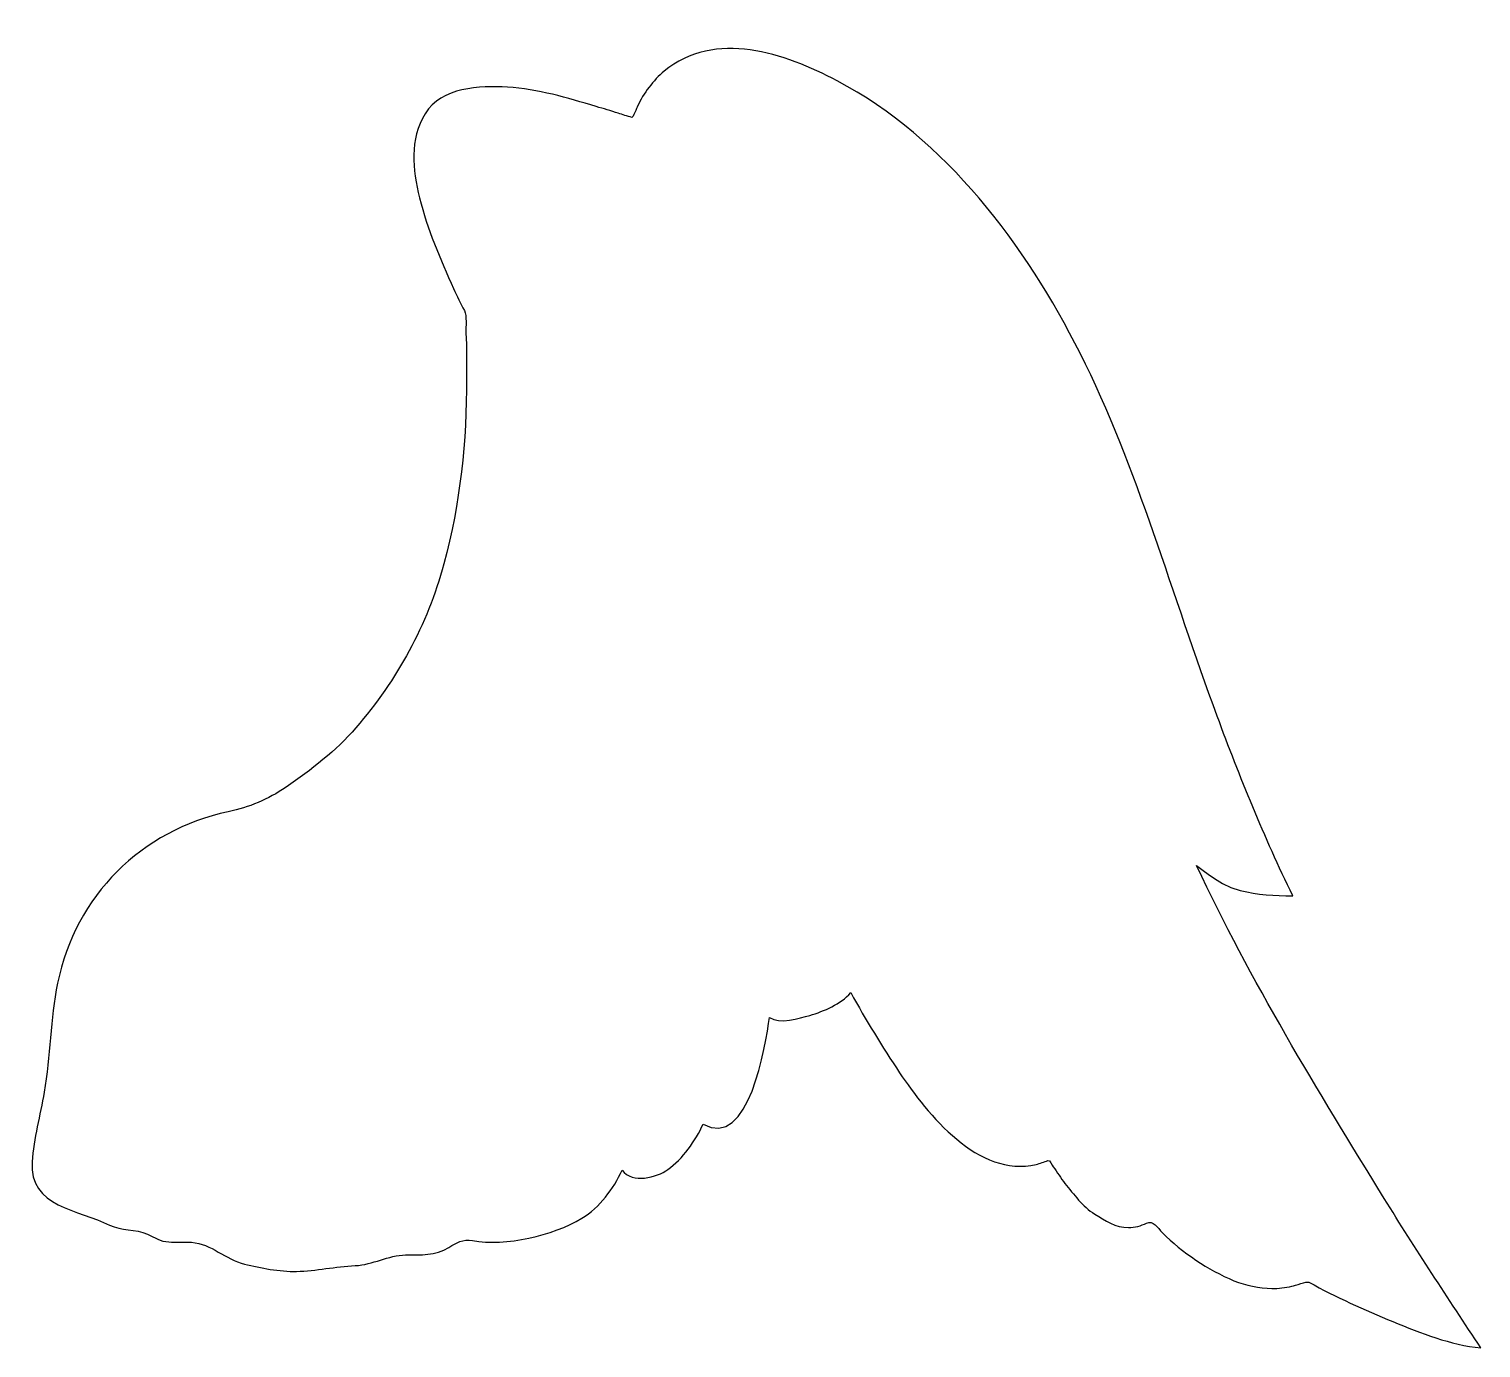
# Model space of a CAD drawing. Header units: centimetres. Extents: x -10 to 9.9, y -8.9 to 9.2.
import ezdxf

# ---------------------------------------------------------------- set-up
doc = ezdxf.new("R2010")
doc.units = ezdxf.units.CM
doc.header["$MEASUREMENT"] = 0
doc.layers.add('Camada 1', color=7, linetype='Continuous')

msp = doc.modelspace()

# ---------------------------------------------------------------- linework, layer by layer
at = {"layer": 'Camada 1'}
msp.add_open_spline([(-3.88636, -7.42105), (-4.01595, -7.39822), (-4.1035, -7.4491), (-4.20926, -7.51437), (-4.20926, -7.51437), (-4.39735, -7.63058), (-4.58724, -7.61573), (-4.80018, -7.61856), (-4.80018, -7.61856), (-5.03936, -7.62195), (-5.25148, -7.75297), (-5.48984, -7.76339), (-5.48984, -7.76339), (-5.75966, -7.77519), (-6.02567, -7.8371), (-6.29489, -7.84292), (-6.29489, -7.84292), (-6.52246, -7.84774), (-6.78384, -7.79643), (-7.00458, -7.74354), (-7.00458, -7.74354), (-7.2676, -7.68023), (-7.45829, -7.4643), (-7.72912, -7.44469), (-7.72912, -7.44469), (-7.83368, -7.43707), (-7.93864, -7.4471), (-8.04321, -7.44067), (-8.04321, -7.44067), (-8.15698, -7.43387), (-8.23289, -7.37939), (-8.33446, -7.33373), (-8.33446, -7.33373), (-8.49953, -7.26002), (-8.69382, -7.29007), (-8.85106, -7.21033), (-8.85106, -7.21033), (-9.27191, -7.00102), (-9.95398, -6.96234), (-9.91312, -6.343), (-9.91312, -6.343), (-9.89209, -6.0237), (-9.80033, -5.7076), (-9.74707, -5.39272), (-9.74707, -5.39272), (-9.66354, -4.89816), (-9.66513, -4.39117), (-9.56379, -3.90039), (-9.56379, -3.90039), (-9.31701, -2.70455), (-8.4192, -1.80574), (-7.22797, -1.55436), (-7.22797, -1.55436), (-6.94111, -1.49388), (-6.68512, -1.38849), (-6.43673, -1.21662), (-6.43673, -1.21662), (-6.09259, -0.97865), (-5.75368, -0.72344), (-5.48005, -0.40456), (-5.48005, -0.40456), (-4.91257, 0.25727), (-4.50694, 0.99371), (-4.27736, 1.83731), (-4.27736, 1.83731), (-4.05122, 2.6685), (-3.96589, 3.51932), (-3.96589, 4.37877), (-3.96589, 4.37877), (-3.96589, 4.58538), (-3.96229, 4.79311), (-3.9751, 4.99954), (-3.9751, 4.99954), (-3.98031, 5.08286), (-3.95909, 5.22981), (-3.99653, 5.3036), (-3.99653, 5.3036), (-4.04722, 5.40327), (-4.10048, 5.50183), (-4.14557, 5.60406), (-4.14557, 5.60406), (-4.32546, 6.01149), (-4.50435, 6.41271), (-4.6097, 6.84699), (-4.6097, 6.84699), (-4.70387, 7.2354), (-4.74892, 7.64352), (-4.53358, 7.99787), (-4.53358, 7.99787), (-4.31085, 8.36453), (-3.78703, 8.38136), (-3.40725, 8.35993), (-3.40725, 8.35993), (-2.99019, 8.33638), (-2.58998, 8.2138), (-2.19276, 8.09564), (-2.19276, 8.09564), (-2.09222, 8.06579), (-1.99186, 8.03624), (-1.89209, 8.0046), (-1.89209, 8.0046), (-1.8302, 7.98497), (-1.76829, 7.96544), (-1.70662, 7.94581), (-1.70662, 7.94581), (-1.6904, 7.9407), (-1.6359, 8.08183), (-1.62669, 8.10176), (-1.62669, 8.10176), (-1.54776, 8.27101), (-1.40854, 8.45932), (-1.26413, 8.57809), (-1.26413, 8.57809), (-0.56163, 9.1561), (0.38883, 8.82439), (1.10434, 8.44728), (1.10434, 8.44728), (2.59685, 7.66086), (3.68456, 6.19488), (4.42833, 4.7207), (4.42833, 4.7207), (5.22594, 3.13984), (5.68769, 1.40656), (6.30542, -0.24712), (6.30542, -0.24712), (6.6171, -1.08119), (6.94944, -1.90169), (7.33843, -2.70354), (7.33843, -2.70354), (7.09046, -2.70354), (6.85768, -2.68891), (6.62051, -2.63004), (6.62051, -2.63004), (6.38035, -2.57014), (6.21887, -2.43353), (6.02398, -2.29092), (6.02398, -2.29092), (6.76211, -3.86474), (7.67816, -5.36649), (8.59099, -6.84419), (8.59099, -6.84419), (9.01805, -7.53568), (9.46454, -8.21412), (9.91483, -8.89058), (9.91483, -8.89058), (9.49578, -8.84732), (9.09415, -8.69048), (8.70796, -8.52961), (8.70796, -8.52961), (8.31675, -8.36657), (7.93135, -8.19668), (7.56059, -7.99079), (7.56059, -7.99079), (7.53236, -7.97494), (7.37067, -8.03966), (7.32723, -8.04728), (7.32723, -8.04728), (7.23468, -8.06371), (7.14697, -8.07892), (7.05259, -8.07593), (7.05259, -8.07593), (6.87873, -8.07032), (6.69564, -8.03767), (6.5344, -7.97015), (6.5344, -7.97015), (6.18044, -7.82212), (5.82669, -7.58595), (5.55489, -7.31372), (5.55489, -7.31372), (5.48517, -7.24363), (5.43289, -7.13788), (5.33796, -7.18331), (5.33796, -7.18331), (5.26126, -7.21998), (5.17789, -7.24321), (5.09277, -7.2434), (5.09277, -7.2434), (4.90788, -7.24361), (4.77725, -7.14945), (4.62885, -7.05811), (4.62885, -7.05811), (4.46399, -6.95675), (4.34342, -6.7871), (4.22221, -6.63986), (4.22221, -6.63986), (4.16313, -6.56773), (4.11826, -6.48622), (4.06195, -6.41211), (4.06195, -6.41211), (4.04393, -6.3883), (4.01869, -6.31697), (3.98945, -6.32617), (3.98945, -6.32617), (3.93656, -6.34281), (3.8819, -6.36745), (3.82797, -6.38007), (3.82797, -6.38007), (3.03676, -6.56414), (2.34186, -5.69398), (1.95988, -5.12552), (1.95988, -5.12552), (1.71993, -4.76815), (1.49958, -4.40419), (1.28964, -4.0284), (1.28964, -4.0284), (1.15005, -4.18768), (0.92867, -4.281), (0.72878, -4.3405), (0.72878, -4.3405), (0.59157, -4.38114), (0.31193, -4.4643), (0.18072, -4.37013), (0.18072, -4.37013), (0.12002, -4.7511), (-0.09791, -6.18234), (-0.73109, -5.83), (-0.73109, -5.83), (-0.82785, -6.04894), (-1.01314, -6.31056), (-1.21065, -6.44857), (-1.21065, -6.44857), (-1.36689, -6.55774), (-1.6974, -6.64748), (-1.83803, -6.4572), (-1.83803, -6.4572), (-1.95741, -6.71239), (-2.1427, -6.96999), (-2.38707, -7.11583), (-2.38707, -7.11583), (-2.79045, -7.35654), (-3.42503, -7.50156), (-3.88636, -7.42105)], degree=3, knots=[0, 0, 0, 0, 0.01694915, 0.01694915, 0.01694915, 0.01694915, 0.03389831, 0.03389831, 0.03389831, 0.03389831, 0.05084746, 0.05084746, 0.05084746, 0.05084746, 0.06779661, 0.06779661, 0.06779661, 0.06779661, 0.08474576, 0.08474576, 0.08474576, 0.08474576, 0.10169492, 0.10169492, 0.10169492, 0.10169492, 0.11864407, 0.11864407, 0.11864407, 0.11864407, 0.13559322, 0.13559322, 0.13559322, 0.13559322, 0.15254237, 0.15254237, 0.15254237, 0.15254237, 0.16949153, 0.16949153, 0.16949153, 0.16949153, 0.18644068, 0.18644068, 0.18644068, 0.18644068, 0.20338983, 0.20338983, 0.20338983, 0.20338983, 0.22033898, 0.22033898, 0.22033898, 0.22033898, 0.23728814, 0.23728814, 0.23728814, 0.23728814, 0.25423729, 0.25423729, 0.25423729, 0.25423729, 0.27118644, 0.27118644, 0.27118644, 0.27118644, 0.28813559, 0.28813559, 0.28813559, 0.28813559, 0.30508475, 0.30508475, 0.30508475, 0.30508475, 0.3220339, 0.3220339, 0.3220339, 0.3220339, 0.33898305, 0.33898305, 0.33898305, 0.33898305, 0.3559322, 0.3559322, 0.3559322, 0.3559322, 0.37288136, 0.37288136, 0.37288136, 0.37288136, 0.38983051, 0.38983051, 0.38983051, 0.38983051, 0.40677966, 0.40677966, 0.40677966, 0.40677966, 0.42372881, 0.42372881, 0.42372881, 0.42372881, 0.44067797, 0.44067797, 0.44067797, 0.44067797, 0.45762712, 0.45762712, 0.45762712, 0.45762712, 0.47457627, 0.47457627, 0.47457627, 0.47457627, 0.49152542, 0.49152542, 0.49152542, 0.49152542, 0.50847458, 0.50847458, 0.50847458, 0.50847458, 0.52542373, 0.52542373, 0.52542373, 0.52542373, 0.54237288, 0.54237288, 0.54237288, 0.54237288, 0.55932203, 0.55932203, 0.55932203, 0.55932203, 0.57627119, 0.57627119, 0.57627119, 0.57627119, 0.59322034, 0.59322034, 0.59322034, 0.59322034, 0.61016949, 0.61016949, 0.61016949, 0.61016949, 0.62711864, 0.62711864, 0.62711864, 0.62711864, 0.6440678, 0.6440678, 0.6440678, 0.6440678, 0.66101695, 0.66101695, 0.66101695, 0.66101695, 0.6779661, 0.6779661, 0.6779661, 0.6779661, 0.69491525, 0.69491525, 0.69491525, 0.69491525, 0.71186441, 0.71186441, 0.71186441, 0.71186441, 0.72881356, 0.72881356, 0.72881356, 0.72881356, 0.74576271, 0.74576271, 0.74576271, 0.74576271, 0.76271186, 0.76271186, 0.76271186, 0.76271186, 0.77966102, 0.77966102, 0.77966102, 0.77966102, 0.79661017, 0.79661017, 0.79661017, 0.79661017, 0.81355932, 0.81355932, 0.81355932, 0.81355932, 0.83050847, 0.83050847, 0.83050847, 0.83050847, 0.84745763, 0.84745763, 0.84745763, 0.84745763, 0.86440678, 0.86440678, 0.86440678, 0.86440678, 0.88135593, 0.88135593, 0.88135593, 0.88135593, 0.89830508, 0.89830508, 0.89830508, 0.89830508, 0.91525424, 0.91525424, 0.91525424, 0.91525424, 0.93220339, 0.93220339, 0.93220339, 0.93220339, 0.94915254, 0.94915254, 0.94915254, 0.94915254, 0.96610169, 0.96610169, 0.96610169, 0.96610169, 1, 1, 1, 1], dxfattribs=at)

doc.saveas('drawing.dxf')
